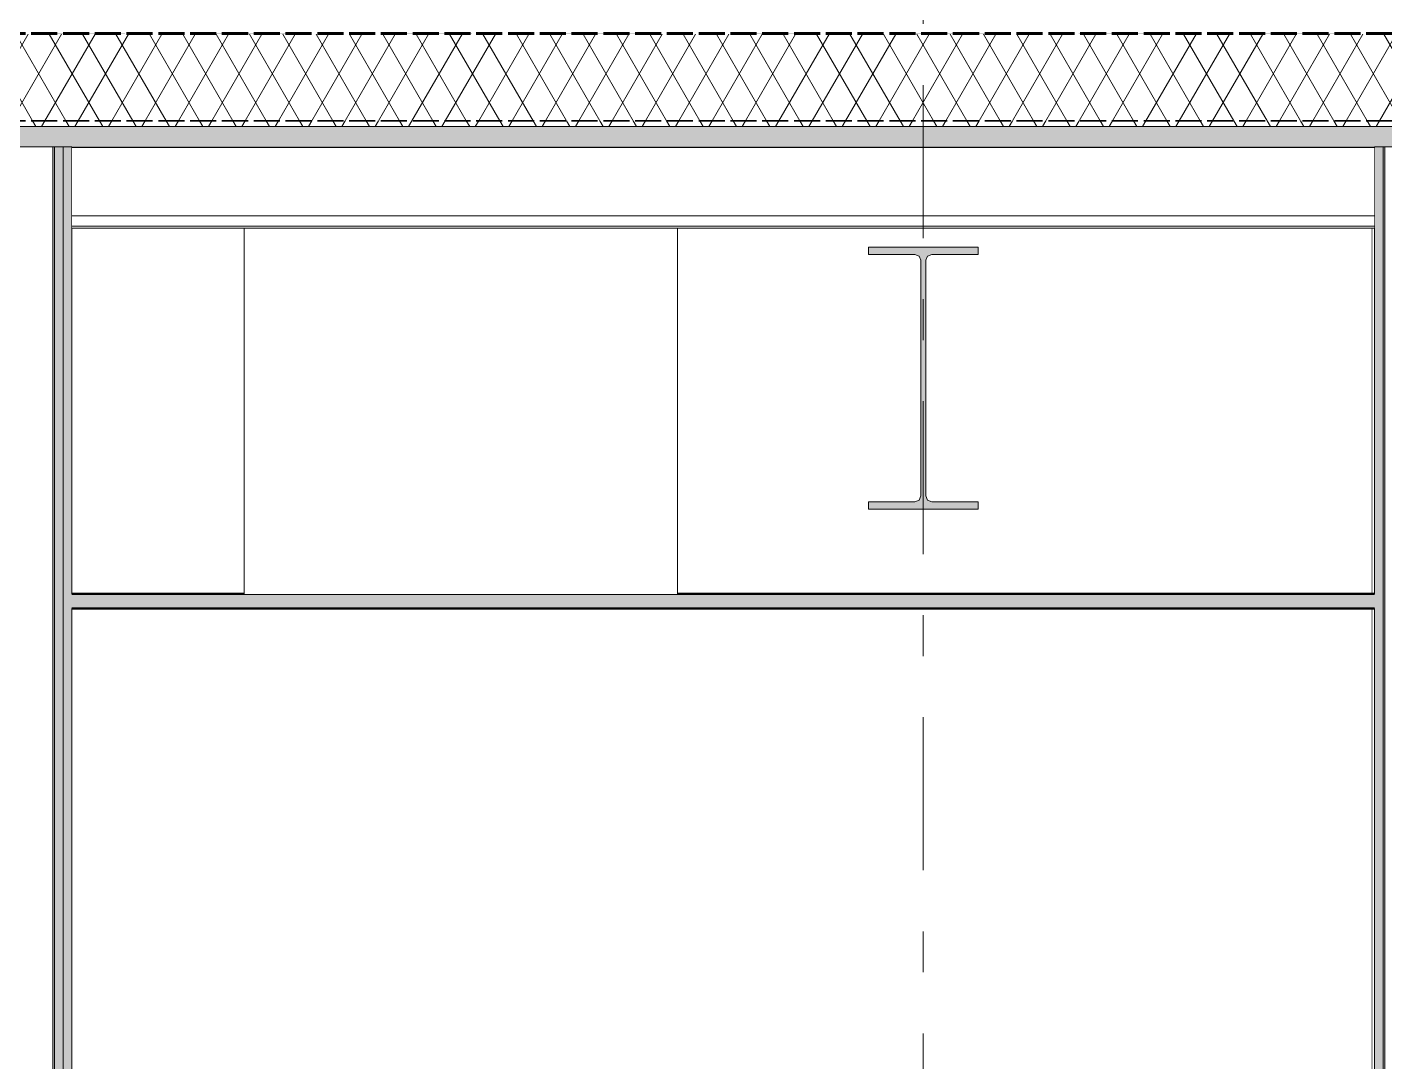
# Model space of a CAD drawing. Header units: millimetres. Extents: x -48147 to 1417267, y -496296 to 18123.
# Drawn here: x 1401304 to 1403653, y -476932 to -475142 of the extents above; entities that cross this region are included whole.
import ezdxf
from ezdxf.enums import TextEntityAlignment as Align

# ---------------------------------------------------------------- set-up
doc = ezdxf.new("R2010")
doc.units = ezdxf.units.MM
doc.header["$MEASUREMENT"] = 0
for name, pattern in [('Double Dashed', [546.805537, 264.583325, -105.833328, 70.555556, -105.833328]), ('Hidden Line', [55, 45, -10]), ('Wipeout_Contour', [1000, 0, -1000])]:
    doc.linetypes.add(name, pattern=pattern)
for name, color, linetype in [('A-25-M_Wall_Int', 7, 'Continuous'), ('New_A-15-MG_Structural_Grid_Phase_2', 7, 'Continuous'), ('New_A-20-M_Ceiling', 7, 'Continuous'), ('New_A-20-M_Roof', 7, 'Continuous'), ('New_A-25-M_Wall_Int', 7, 'Continuous'), ('S-280-M_STRUCT_FRAME.IFC Import', 7, 'Continuous')]:
    doc.layers.add(name, color=color, linetype=linetype)
for name, color, linetype, lineweight in [('A-25-M_Wall_Int_Pen_No__87', 8, 'Continuous', 20), ('New_A-20-M_Roof_Pen_No__195', 7, 'Continuous', 35), ('New_A-20-M_Roof_Pen_No__4', 7, 'Continuous', 20), ('New_A-20-M_Roof_Pen_No__85', 8, 'Continuous', 20), ('New_A-25-M_Wall_Int_Pen_No__1', 7, 'Continuous', 13), ('New_A-25-M_Wall_Int_Pen_No__87', 8, 'Continuous', 20), ('S-280-M_STRUCT_FRAME.IFC Import_Pen_No__1', 7, 'Continuous', 13), ('S-280-M_STRUCT_FRAME.IFC Import_Pen_No__160', 5, 'Continuous', 200), ('S-280-M_STRUCT_FRAME.IFC Import_Pen_No__90', 8, 'Continuous', 20)]:
    doc.layers.add(name, color=color, linetype=linetype, lineweight=lineweight)
for name, color, linetype, lineweight, true_color in [('New_A-15-MG_Structural_Grid_Phase_2_Pen_No__222', 7, 'Continuous', 13, 0x65af33), ('New_A-20-M_Ceiling_Pen_No__107', 7, 'Continuous', 15, 0xa6a6a6), ('New_A-20-M_Ceiling_Pen_No__29', 7, 'Continuous', 50, 0x2a2a2a), ('New_A-20-M_Roof_Pen_No__149', 7, 'Continuous', 0, 0x2a2a2a), ('New_A-20-M_Roof_Pen_No__162', 7, 'Continuous', 0, 0xe47200), ('New_A-20-M_Roof_Pen_No__81', 7, 'Continuous', 20, 0x6a6a6a), ('New_A-25-M_Wall_Int_Pen_No__107', 7, 'Continuous', 15, 0xa6a6a6)]:
    doc.layers.add(name, color=color, linetype=linetype, lineweight=lineweight, true_color=true_color)
doc.styles.add('GENERATED_STYLE_2', font='')
doc.styles.get('GENERATED_STYLE_2').set_extended_font_data('Swis721 BT')
pattern_1 = [(60, (1376122.47, -491272.82), (-43.30127, 25), []), (120, (1376122.47, -491272.82), (43.30127, 25), [])]

# ---------------------------------------------------------------- blocks, each defined once
blk = doc.blocks.new('Section Elem_46_2', base_point=(1376122.5, -491272.8))
at = {"layer": 'New_A-25-M_Wall_Int_Pen_No__87', "linetype": 'Continuous'}
for p, q in [((1403631.5, -475490), (1403631.5, -476122.8)), ((1403631.5, -476147.8), (1403631.5, -479122.8))]:
    blk.add_line(p, q, dxfattribs=at)
at = {"color": 254, "linetype": 'Wipeout_Contour', "lineweight": 0, "ltscale": 5920376.849025153}
blk.add_wipeout([(1401381.2, -476122.8), (1401679.3, -476122.8), (1401679.3, -475490), (1401381.2, -475490)], dxfattribs=at).dxf.layer = 'New_A-25-M_Wall_Int'
blk = doc.blocks.new('Section Elem_47_2', base_point=(1376122.5, -491272.8))
at = {"layer": 'New_A-25-M_Wall_Int_Pen_No__107', "linetype": 'Continuous', "lineweight": 0, "true_color": 0x535353}
blk.add_hatch(color=251, dxfattribs=at).paths.add_polyline_path([(1401348.2, -479122.8), (1401351.2, -479122.8), (1401351.2, -475349.3), (1401348.2, -475349.3)])
at = {"layer": 'New_A-25-M_Wall_Int_Pen_No__107', "linetype": 'Continuous'}
for points in [[(1401351.2, -479122.8), (1401366.2, -479122.8), (1401366.2, -475349.3), (1401351.2, -475349.3)], [(1401366.2, -479122.8), (1401381.2, -479122.8), (1401381.2, -475349.3), (1401366.2, -475349.3)]]:
    blk.add_hatch(color=256, dxfattribs=at).paths.add_polyline_path(points)
at = {"layer": 'New_A-25-M_Wall_Int_Pen_No__1', "linetype": 'Continuous'}
for p, q in [((1401366.2, -475349.3), (1401366.2, -479122.8)), ((1401381.2, -475349.3), (1401381.2, -476122.8)), ((1401381.2, -476147.8), (1401381.2, -479122.8))]:
    blk.add_line(p, q, dxfattribs=at)
at = {"color": 254, "linetype": 'Wipeout_Contour', "lineweight": 0, "ltscale": 5921411.263370594}
blk.add_wipeout([(1401284.2, -479122.8), (1401348.2, -479122.8), (1401348.2, -475349.3), (1401284.2, -475349.3)], dxfattribs=at).dxf.layer = 'New_A-25-M_Wall_Int'
at = {"layer": 'New_A-25-M_Wall_Int_Pen_No__1', "linetype": 'Continuous'}
for p, q in [((1401348.2, -475349.3), (1401348.2, -479122.8)), ((1401351.2, -475349.3), (1401351.2, -479122.8))]:
    blk.add_line(p, q, dxfattribs=at)
blk = doc.blocks.new('Section Elem_124_2', base_point=(1376122.5, -491272.8))
at = {"layer": 'New_A-25-M_Wall_Int_Pen_No__107', "linetype": 'Continuous', "lineweight": 0, "true_color": 0x535353}
blk.add_hatch(color=251, dxfattribs=at).paths.add_polyline_path([(1403650.2, -479122.8), (1403653.2, -479122.8), (1403653.2, -475349.3), (1403650.2, -475349.3)])
at = {"layer": 'New_A-25-M_Wall_Int_Pen_No__1', "linetype": 'Continuous'}
for p, q in [((1403650.2, -475349.3), (1403650.2, -479122.8)), ((1403653.2, -475349.3), (1403653.2, -479122.8))]:
    blk.add_line(p, q, dxfattribs=at)
at = {"color": 254, "linetype": 'Wipeout_Contour', "lineweight": 0, "ltscale": 8892475.54560136}
blk.add_wipeout([(1403631.4, -476122.8), (1403632.9, -476122.8), (1403632.9, -475490), (1403631.5, -475490), (1403631.5, -475738.7), (1403631.4, -475773.6)], dxfattribs=at).dxf.layer = 'New_A-25-M_Wall_Int'
at = {"color": 254, "linetype": 'Wipeout_Contour', "lineweight": 0, "ltscale": 5930694.110445957}
blk.add_wipeout([(1403631.4, -479122.8), (1403632.9, -479122.8), (1403632.9, -476147.8), (1403631.4, -476147.8)], dxfattribs=at).dxf.layer = 'New_A-25-M_Wall_Int'
at = {"color": 254, "linetype": 'Wipeout_Contour', "lineweight": 0, "ltscale": 5928343.393065851}
blk.add_wipeout([(1403632.9, -476122.8), (1403633.8, -476122.8), (1403633.8, -475490), (1403632.9, -475490)], dxfattribs=at).dxf.layer = 'New_A-25-M_Wall_Int'
at = {"color": 254, "linetype": 'Wipeout_Contour', "lineweight": 0, "ltscale": 5930698.53881886}
blk.add_wipeout([(1403632.9, -479122.8), (1403633.8, -479122.8), (1403633.8, -476147.8), (1403632.9, -476147.8)], dxfattribs=at).dxf.layer = 'New_A-25-M_Wall_Int'
at = {"color": 254, "linetype": 'Wipeout_Contour', "lineweight": 0, "ltscale": 19266015.39194941}
blk.add_wipeout([(1403633.8, -476122.8), (1403635.2, -476122.8), (1403635.2, -475349.3), (1403635.1, -475349.3), (1403635.1, -475350.5), (1403635, -475350.5), (1403635.1, -475469), (1403635.1, -475469), (1403635.1, -475469), (1403635.1, -475488.4), (1403635.1, -475489.1), (1403635.1, -475490), (1403633.8, -475490)], dxfattribs=at).dxf.layer = 'New_A-25-M_Wall_Int'
at = {"color": 254, "linetype": 'Wipeout_Contour', "lineweight": 0, "ltscale": 5930702.875739569}
blk.add_wipeout([(1403633.8, -479122.8), (1403635.2, -479122.8), (1403635.2, -476147.8), (1403633.8, -476147.8)], dxfattribs=at).dxf.layer = 'New_A-25-M_Wall_Int'
at = {"layer": 'New_A-25-M_Wall_Int_Pen_No__107', "linetype": 'Continuous'}
blk.add_hatch(color=256, dxfattribs=at).paths.add_polyline_path([(1403635.2, -475349.3), (1403635.2, -479122.8), (1403650.2, -479122.8), (1403650.2, -475349.3)])
at = {"layer": 'New_A-25-M_Wall_Int_Pen_No__1', "linetype": 'Continuous'}
for p, q in [((1403635.2, -475349.3), (1403635.2, -476122.8)), ((1403635.2, -476147.8), (1403635.2, -479122.8))]:
    blk.add_line(p, q, dxfattribs=at)
blk = doc.blocks.new('Section Elem_260_2', base_point=(1376122.5, -491272.8))
at = {"layer": 'New_A-20-M_Ceiling_Pen_No__107', "linetype": 'Continuous'}
blk.add_hatch(color=256, dxfattribs=at).paths.add_polyline_path([(1403635.2, -476147.8), (1403635.2, -476122.8), (1401381.2, -476122.8), (1401381.2, -476147.8)])
at = {"layer": 'New_A-20-M_Ceiling_Pen_No__29', "linetype": 'Continuous'}
for p, q in [((1403635.2, -476122.8), (1401381.2, -476122.8)), ((1403635.2, -476147.8), (1401381.2, -476147.8))]:
    blk.add_line(p, q, dxfattribs=at)
blk = doc.blocks.new('*X301', base_point=(1376122.5, -491272.8))
at = {"layer": 'New_A-20-M_Roof_Pen_No__162', "linetype": 'Continuous'}
for points in [[(1401473.3, -475152.2), (1401323.3, -475152.2), (1401323.3, -475154.2), (1401473.3, -475154.2)], [(1401773.3, -475152.2), (1401623.3, -475152.2), (1401623.3, -475154.2), (1401773.3, -475154.2)], [(1402073.3, -475152.2), (1401923.3, -475152.2), (1401923.3, -475154.2), (1402073.3, -475154.2)], [(1402373.3, -475152.2), (1402223.3, -475152.2), (1402223.3, -475154.2), (1402373.3, -475154.2)], [(1402673.3, -475152.2), (1402523.3, -475152.2), (1402523.3, -475154.2), (1402673.3, -475154.2)], [(1402973.3, -475152.2), (1402823.3, -475152.2), (1402823.3, -475154.2), (1402973.3, -475154.2)], [(1403273.3, -475152.2), (1403123.3, -475152.2), (1403123.3, -475154.2), (1403273.3, -475154.2)], [(1403573.3, -475152.2), (1403423.3, -475152.2), (1403423.3, -475154.2), (1403573.3, -475154.2)]]:
    blk.add_hatch(color=256, dxfattribs=at).paths.add_polyline_path(points)
blk = doc.blocks.new('Section Elem_273_2', base_point=(1376122.5, -491272.8))
at = {"layer": 'New_A-20-M_Roof_Pen_No__4', "linetype": 'Continuous'}
blk.add_line((1403635.2, -475349.3), (1401381.2, -475349.3), dxfattribs=at)
at = {"layer": 'New_A-20-M_Roof_Pen_No__4', "linetype": 'Continuous', "flags": 128}
for points in [[(1401381.2, -475349.3), (1401366.2, -475349.3), (1401351.2, -475349.3), (1401348.2, -475349.3), (1401284.2, -475349.3), (1401281.2, -475349.3), (1401266.2, -475349.3), (1401251.2, -475349.3)], [(1403735.2, -475349.3), (1403720.2, -475349.3), (1403717.2, -475349.3), (1403698.2, -475349.3), (1403673.2, -475349.3), (1403653.2, -475349.3), (1403650.2, -475349.3), (1403635.2, -475349.3)]]:
    blk.add_lwpolyline(points, dxfattribs=at)
at = {"color": 254, "linetype": 'Wipeout_Contour', "lineweight": 0, "ltscale": 5903494.911022261}
blk.add_wipeout([(1408945.9, -475154.2), (1408945.9, -475152.2), (1385633.6, -475152.2), (1385633.6, -475154.2)], dxfattribs=at).dxf.layer = 'New_A-20-M_Roof'
at = {"layer": 'New_A-20-M_Roof'}
blk.add_blockref('*X301', (1376122.5, -491272.8), dxfattribs=at)
at = {"color": 254, "linetype": 'Wipeout_Contour', "lineweight": 0, "ltscale": 5903592.810016843}
blk.add_wipeout([(1408945.9, -475304.3), (1408945.9, -475154.2), (1385633.6, -475154.2), (1385633.6, -475304.3)], dxfattribs=at).dxf.layer = 'New_A-20-M_Roof'
at = {"layer": 'New_A-20-M_Roof_Pen_No__85', "linetype": 'Continuous'}
h = blk.add_hatch(dxfattribs=at)
h.set_pattern_fill('Batt_Insulation_0002', color=256, style=0, pattern_type=2)
h.set_pattern_definition(pattern_1)
h.paths.add_polyline_path([(1408945.9, -475304.3), (1408945.9, -475154.2), (1385633.6, -475154.2), (1385633.6, -475304.3)])
at = {"layer": 'New_A-20-M_Roof_Pen_No__195', "linetype": 'Hidden Line'}
for p, q in [((1408945.9, -475152.2), (1385633.6, -475152.2)), ((1408945.9, -475154.2), (1385633.6, -475154.2))]:
    blk.add_line(p, q, dxfattribs=at)
at = {"color": 254, "linetype": 'Wipeout_Contour', "lineweight": 0, "ltscale": 5903695.862695197}
blk.add_wipeout([(1408945.9, -475314.3), (1408945.9, -475304.3), (1385633.6, -475304.3), (1385633.6, -475314.3)], dxfattribs=at).dxf.layer = 'New_A-20-M_Roof'
at = {"layer": 'New_A-20-M_Roof_Pen_No__81', "linetype": 'Continuous', "lineweight": 0, "true_color": 0x353535}
blk.add_hatch(color=250, dxfattribs=at).paths.add_polyline_path([(1385633.6, -475349.3), (1408945.9, -475349.3), (1408945.9, -475314.3), (1385633.6, -475314.3)])
at = {"layer": 'New_A-20-M_Roof_Pen_No__85', "linetype": 'Continuous'}
h = blk.add_hatch(dxfattribs=at)
h.set_pattern_fill('Batt_Insulation_0002', color=256, style=0, pattern_type=2)
h.set_pattern_definition(pattern_1)
h.paths.add_polyline_path([(1408945.9, -475314.3), (1408945.9, -475304.3), (1385633.6, -475304.3), (1385633.6, -475314.3)])
at = {"layer": 'New_A-20-M_Roof_Pen_No__149', "linetype": 'Continuous'}
blk.add_line((1408945.9, -475314.3), (1385633.6, -475314.3), dxfattribs=at)
at = {"layer": 'New_A-20-M_Roof_Pen_No__195', "linetype": 'Hidden Line'}
blk.add_line((1408945.9, -475304.3), (1385633.6, -475304.3), dxfattribs=at)
blk = doc.blocks.new('Section Elem_426_2', base_point=(1376122.5, -491272.8))
at = {"color": 254, "linetype": 'Wipeout_Contour', "lineweight": 0, "ltscale": 5922361.945563076}
blk.add_wipeout([(1401679.3, -476122.8), (1402429.3, -476122.8), (1402429.3, -475490), (1401679.3, -475490)], dxfattribs=at).dxf.layer = 'A-25-M_Wall_Int'
at = {"layer": 'A-25-M_Wall_Int_Pen_No__87', "linetype": 'Continuous'}
for p, q in [((1401679.3, -476122.8), (1401679.3, -475490)), ((1402429.3, -475490), (1402429.3, -476122.8))]:
    blk.add_line(p, q, dxfattribs=at)
blk = doc.blocks.new('Section Elem_558_2', base_point=(1376122.5, -491272.8))
at = {"layer": 'S-280-M_STRUCT_FRAME.IFC Import_Pen_No__160', "linetype": 'Continuous', "lineweight": 0, "true_color": 0x00007f}
blk.add_hatch(color=176, dxfattribs=at).paths.add_polyline_path([(1402759.6, -475976.2), (1402949.5, -475976.2), (1402949.5, -475963.5), (1402869, -475963.5), (1402861.8, -475960.5), (1402858.8, -475953.3), (1402858.8, -475545.7), (1402861.8, -475538.5), (1402869, -475535.5), (1402949.5, -475535.5), (1402949.5, -475522.8), (1402759.6, -475522.8), (1402759.6, -475535.5), (1402840.1, -475535.5), (1402847.3, -475538.5), (1402850.3, -475545.7), (1402850.3, -475953.3), (1402847.3, -475960.5), (1402840.1, -475963.5), (1402759.6, -475963.5)])
at = {"layer": 'S-280-M_STRUCT_FRAME.IFC Import_Pen_No__1', "linetype": 'Continuous'}
for p, q in [((1402759.6, -475522.8), (1402759.6, -475535.5)), ((1402949.5, -475522.8), (1402759.6, -475522.8)), ((1402949.5, -475522.8), (1402949.5, -475535.5)), ((1402759.6, -475963.5), (1402759.6, -475976.2)), ((1402949.5, -475976.2), (1402759.6, -475976.2)), ((1402949.5, -475963.5), (1402949.5, -475976.2))]:
    blk.add_line(p, q, dxfattribs=at)
at = {"layer": 'S-280-M_STRUCT_FRAME.IFC Import_Pen_No__1', "linetype": 'Continuous', "flags": 128}
for points in [[(1402847.3, -475538.5), (1402840.1, -475535.5), (1402759.6, -475535.5)], [(1402949.5, -475535.5), (1402869, -475535.5), (1402861.8, -475538.5)], [(1402847.3, -475538.5), (1402850.3, -475545.7), (1402850.3, -475953.3), (1402847.3, -475960.5)], [(1402861.8, -475538.5), (1402858.8, -475545.7), (1402858.8, -475953.3), (1402861.8, -475960.5)], [(1402847.3, -475960.5), (1402840.1, -475963.5), (1402759.6, -475963.5)], [(1402861.8, -475960.5), (1402869, -475963.5), (1402949.5, -475963.5)]]:
    blk.add_lwpolyline(points, dxfattribs=at)
blk = doc.blocks.new('Section Elem_780_2', base_point=(1376122.5, -491272.8))
at = {"color": 254, "linetype": 'Wipeout_Contour', "lineweight": 0, "ltscale": 5923494.49949762}
blk.add_wipeout([(1403635.1, -475349.3), (1401381.2, -475349.3), (1401381.2, -475350.5), (1403635.1, -475350.5)], dxfattribs=at).dxf.layer = 'S-280-M_STRUCT_FRAME.IFC Import'
at = {"color": 254, "linetype": 'Wipeout_Contour', "lineweight": 0, "ltscale": 5923673.866082612}
blk.add_wipeout([(1401381.2, -475490), (1403635.1, -475490), (1403635.1, -475489.1), (1401381.2, -475489.1)], dxfattribs=at).dxf.layer = 'S-280-M_STRUCT_FRAME.IFC Import'
at = {"color": 254, "linetype": 'Wipeout_Contour', "lineweight": 0, "ltscale": 5923571.316300831}
blk.add_wipeout([(1403635, -475350.5), (1401381.2, -475350.5), (1401381.2, -475469), (1403635.1, -475469)], dxfattribs=at).dxf.layer = 'S-280-M_STRUCT_FRAME.IFC Import'
at = {"color": 254, "linetype": 'Wipeout_Contour', "lineweight": 0, "ltscale": 5923671.839983862}
blk.add_wipeout([(1403635.1, -475486.8), (1401381.2, -475486.8), (1401381.2, -475489.1), (1403635.1, -475489.1)], dxfattribs=at).dxf.layer = 'S-280-M_STRUCT_FRAME.IFC Import'
at = {"layer": 'S-280-M_STRUCT_FRAME.IFC Import_Pen_No__90', "linetype": 'Continuous'}
blk.add_line((1401381.2, -475350.5), (1403635.1, -475350.5), dxfattribs=at)
at = {"color": 254, "linetype": 'Wipeout_Contour', "lineweight": 0, "ltscale": 5923658.966829232}
blk.add_wipeout([(1401381.2, -475469), (1401381.2, -475486.8), (1403635.1, -475486.8), (1403635.1, -475469)], dxfattribs=at).dxf.layer = 'S-280-M_STRUCT_FRAME.IFC Import'
at = {"layer": 'S-280-M_STRUCT_FRAME.IFC Import_Pen_No__90', "linetype": 'Continuous'}
for p, q in [((1401381.2, -475469), (1403635.1, -475469)), ((1401381.2, -475469), (1403635.1, -475469)), ((1401381.2, -475486.8), (1403635.1, -475486.8)), ((1401381.2, -475490), (1403635.1, -475490))]:
    blk.add_line(p, q, dxfattribs=at)
blk = doc.blocks.new('Standard grid marker[7]_2', base_point=(1402854.4, -469868.2))
at = {"layer": 'New_A-15-MG_Structural_Grid_Phase_2_Pen_No__222', "linetype": 'Double Dashed'}
blk.add_line((1402854.4, -470868.2), (1402854.4, -494272.8), dxfattribs=at)
at = {"layer": 'New_A-15-MG_Structural_Grid_Phase_2_Pen_No__222', "style": 'GENERATED_STYLE_2'}
for tag, p in [('AC_MarkerText_1_0', (1402854.4, -469600)), ('AC_MarkerText_1_1', (1402854.4, -495504.6))]:
    blk.add_attdef(tag, text='', height=175, rotation=360, dxfattribs=at).set_placement(p, align=Align.MIDDLE_CENTER)

msp = doc.modelspace()

# ---------------------------------------------------------------- block references
at = {"layer": 'New_A-25-M_Wall_Int'}
msp.add_blockref('Section Elem_46_2', (1376122.5, -491272.8), dxfattribs=at)

# ---------------------------------------------------------------- next in the draw order: block references
for name in ['Section Elem_47_2', 'Section Elem_124_2']:
    msp.add_blockref(name, (1376122.5, -491272.8), dxfattribs=at)
at = {"layer": 'S-280-M_STRUCT_FRAME.IFC Import'}
msp.add_blockref('Section Elem_558_2', (1376122.5, -491272.8), dxfattribs=at)

# ---------------------------------------------------------------- next in the draw order: block references
at = {"layer": 'New_A-20-M_Ceiling'}
msp.add_blockref('Section Elem_260_2', (1376122.5, -491272.8), dxfattribs=at)
at = {"layer": 'New_A-20-M_Roof'}
msp.add_blockref('Section Elem_273_2', (1376122.5, -491272.8), dxfattribs=at)

# ---------------------------------------------------------------- next in the draw order: block references
at = {"layer": 'A-25-M_Wall_Int'}
msp.add_blockref('Section Elem_426_2', (1376122.5, -491272.8), dxfattribs=at)

# ---------------------------------------------------------------- next in the draw order: block references
at = {"layer": 'S-280-M_STRUCT_FRAME.IFC Import'}
msp.add_blockref('Section Elem_780_2', (1376122.5, -491272.8), dxfattribs=at)

# ---------------------------------------------------------------- next in the draw order: block references
at = {"layer": 'New_A-15-MG_Structural_Grid_Phase_2', "color": 8, "linetype": 'Continuous', "lineweight": 15}
msp.add_blockref('Standard grid marker[7]_2', (1402854.4, -469868.2), dxfattribs=at)

doc.saveas('drawing.dxf')
